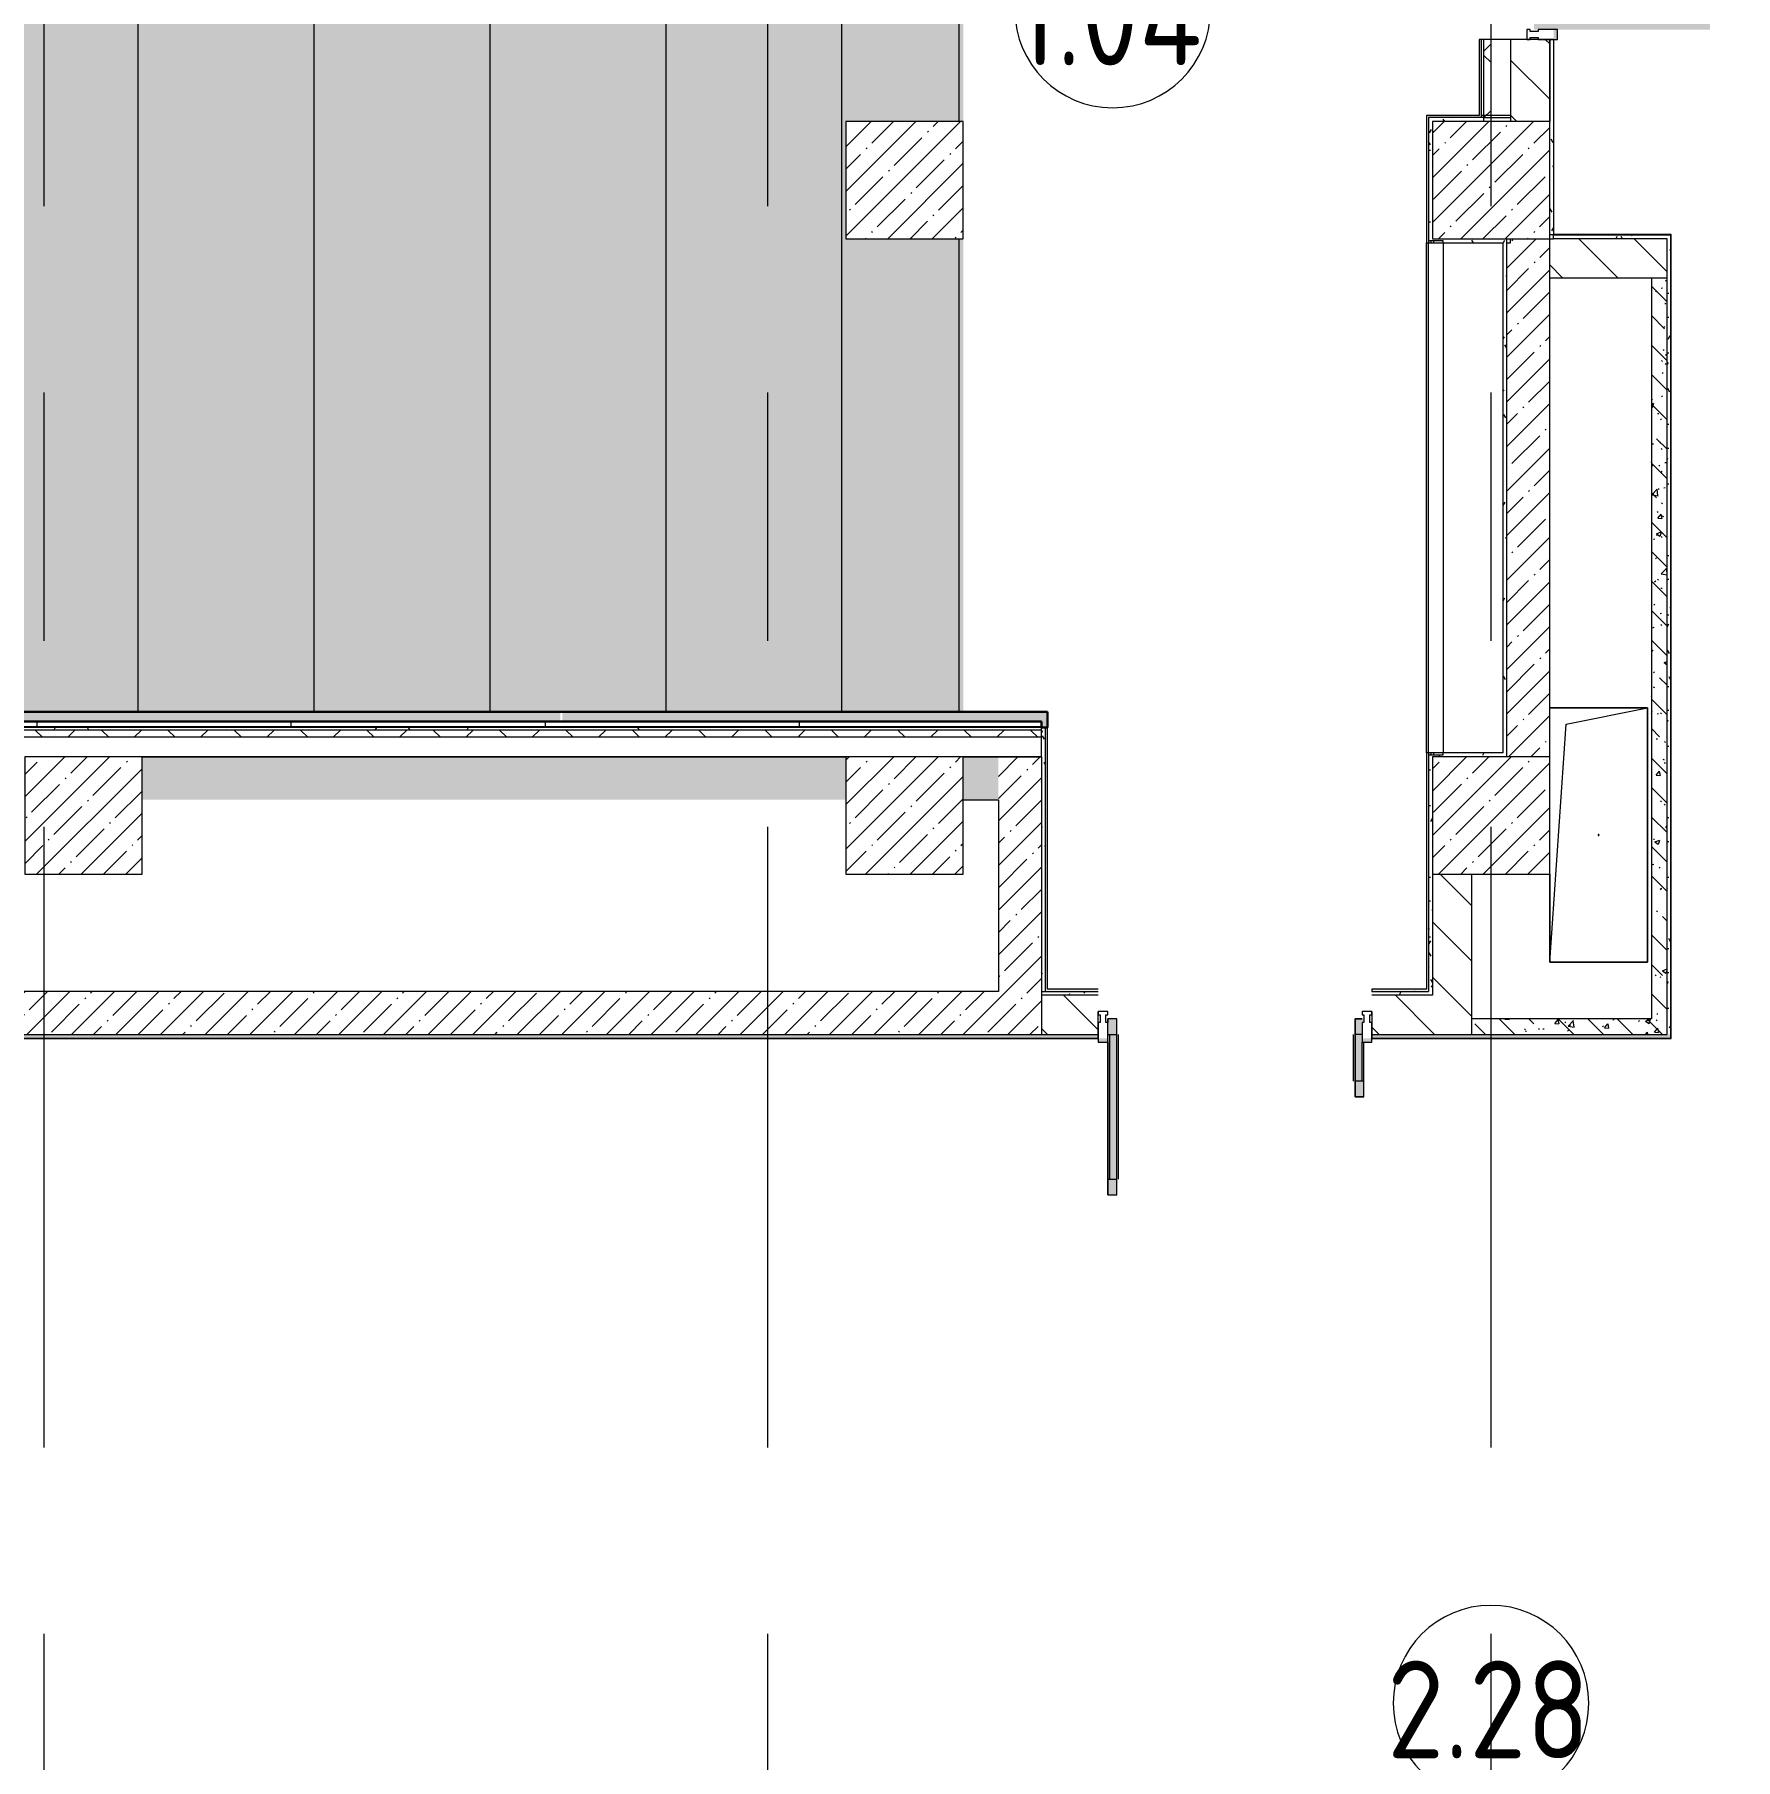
# Model space of a CAD drawing. Header units: millimetres. Extents: x -625 to 415037, y -3642 to 102118.
# Drawn here: x 174632 to 183332, y 84610 to 93434 of the extents above; entities that cross this region are included whole.
import ezdxf

# ---------------------------------------------------------------- set-up
doc = ezdxf.new("R2010")
doc.units = ezdxf.units.MM
doc.linetypes.add('Осевая', pattern=[6350, 1270, -952.5, 3175, -952.5])
for name, color, linetype, lineweight in [('A-AREA-IDEN', 7, 'Continuous', 9), ('A-DETL-GENF', 7, 'Continuous', 9), ('A-GENM', 7, 'Continuous', 9), ('A-GLAZ-CWMG', 7, 'Continuous', 9), ('A-GLAZ-CWMG-1', 7, 'Continuous', 20), ('A-WALL', 7, 'Continuous', 5), ('A-WALL-2', 7, 'Continuous', 30), ('A-WALL-PATT', 7, 'Continuous', 5), ('I-WALL', 7, 'Continuous', 5), ('S-COLS', 7, 'Continuous', 9), ('S-COLS-1', 7, 'Continuous', 5), ('S-STRS', 7, 'Continuous', 9), ('Оси-2', 7, 'Осевая', 9)]:
    doc.layers.add(name, color=color, linetype=linetype, lineweight=lineweight)
for name, color, linetype, lineweight, true_color, transparency in [('A-AREA-PATT-1', 7, 'Continuous', 5, 0xa5bae0, 1), ('A-AREA-PATT-2', 7, 'Continuous', 5, 0xcde0ef, 1), ('A-FLOR-PATT-1', 7, 'Continuous', 9, 0xeef6ff, 0.5)]:
    doc.layers.add(name, color=color, linetype=linetype, lineweight=lineweight, true_color=true_color, transparency=transparency)
for name, color, linetype, lineweight, true_color in [('A-DOOR-1', 7, 'Continuous', 5, 0xc0c0c0), ('A-WALL-1', 9, 'Continuous', 5, 0x808080), ('A-WALL-FNSH-1', 9, 'Continuous', 5, 0x808080), ('S-STRS-1', 7, 'Continuous', 9, 0xeef6ff)]:
    doc.layers.add(name, color=color, linetype=linetype, lineweight=lineweight, true_color=true_color)
doc.layers.get('A-DOOR-1').off()
doc.styles.add('GOST Common', font='', dxfattribs={"width": 0.9, "height": 500})
doc.styles.get('GOST Common').set_extended_font_data('GOST Common')
pattern_1 = [(45, (148772.12, 0), (-114.04925, 114.04925), []), (45, (148886.17, 0), (-114.04925, 114.04925), [201.612, -40.322, 6.706, -33.617])]
pattern_2 = [(135, (148772.12, 0), (-141.4214, -141.4214), [])]
pattern_3 = [(135, (148772.12, 0), (-150.8683, -150.8683), [213.36, -35.56, 7.112, -35.56]), (135, (148772.12, 150.77), (-150.8683, -150.8683), []), (50, (148772.12, 0), (255.0577, -22.3145), [26.67, -293.37]), (355, (148772.12, 0), (-49.3404, 267.4791), [21.336, -234.696]), (100.451, (148793.38, -1.86), (205.7195, 245.1636), [22.666, -249.326]), (46.184, (148772.12, 71.12), (379.511, -58.86), [40.005, -440.055]), (96.636, (148803.75, 66.2), (332.3634, 346.399), [33.999, -373.989]), (351.184, (148772.12, 71.12), (332.367, 346.3953), [32.004, -352.044]), (21, (148807.68, 53.34), (212.2602, -143.1711), [26.67, -293.37]), (326, (148807.68, 53.34), (86.5224, 257.8632), [21.336, -234.696]), (71.451, (148825.37, 41.4), (298.784, 114.6901), [22.666, -249.326]), (37.5, (148772.12, 0), (4.32385, 118.3775), [6.706, -225.146, 6.706, -231.546, -235.585]), (37.5, (148772.12, 0), (4.32385, 118.3775), [-470.103, 6.706, -228.879]), (7.5, (148772.12, 0), (93.5476, 140.2533), [6.706, -129.134, 6.706, -219.812, -89.789]), (7.5, (148772.12, 0), (93.5476, 140.2533), [-362.356, 6.706, -83.083]), (327.5, (148692.82, 0), (189.82734, -8.02019), [6.706, -82.194, 6.706, -270.662, -368.046]), (327.5, (148692.82, 0), (189.82734, -8.02019), [-366.268, 6.706, -361.34]), (317.5, (148657.26, 0), (207.38114, 35.59764), [6.706, -108.864, 6.706, -177.495, -261.366]), (317.5, (148657.26, 0), (207.38114, 35.59764), [-299.771, 6.706, -254.66])]
pattern_4 = [(0, (148772.123, 0), (243.84, 60.96), [20.117, -162.763, 20.117, -162.763, -975.36]), (0, (148772.123, 0), (243.84, 60.96), [-365.76, 20.117, -345.643, 20.117, -162.763, -426.72]), (0, (148772.123, 0), (243.84, 60.96), [-914.4, 20.117, -101.803, 20.117, -284.683]), (120, (148863.563, 30.48), (-174.71291, 180.69163), [20.117, -162.763, 20.117, -162.763, -975.36]), (120, (148863.563, 30.48), (-174.71291, 180.69163), [-365.76, 20.117, -345.643, 20.117, -162.763, -426.72]), (120, (148863.563, 30.48), (-174.71291, 180.69163), [-914.4, 20.117, -101.803, 20.117, -284.683]), (240, (148894.043, 152.4), (-69.12709, -241.65163), [20.117, -162.763, 20.117, -162.763, -975.36]), (240, (148894.043, 152.4), (-69.12709, -241.65163), [-365.76, 20.117, -345.643, 20.117, -162.763, -426.72]), (240, (148894.043, 152.4), (-69.12709, -241.65163), [-914.4, 20.117, -101.803, 20.117, -284.683])]
pattern_5 = [(135, (148772.12, 0), (-169.7056, -169.7056), []), (225, (148772.12, 0), (169.7056, -169.7056), [])]

# ---------------------------------------------------------------- blocks, each defined once
blk = doc.blocks.new('BSC_Колонна _Прямоугольная - 600х600-V298-Объем проектирования 2 этажа')
at = {"layer": 'S-COLS-1'}
h = blk.add_hatch(dxfattribs=at)
h.set_pattern_fill('FP_30', color=256, style=0, pattern_type=2)
h.set_pattern_definition([(45, (-26110, -14900), (-114.04925, 114.04925), []), (45, (-25995.95, -14900), (-114.04925, 114.04925), [201.613, -40.323, 6.706, -33.617])])
h.paths.add_polyline_path([(-300, -300), (300, -300), (300, 300), (-300, 300), (-300, 80)])
for p, q in [((300, 300), (-300, 300)), ((-300, 300), (-300, -300)), ((300, -300), (300, 300)), ((-300, -300), (300, -300))]:
    blk.add_line(p, q, dxfattribs=at)
blk = doc.blocks.new('BSC_Колонна _Прямоугольная - 600х600-V332-Объем проектирования 2 этажа')
at = {"layer": 'S-COLS-1'}
h = blk.add_hatch(dxfattribs=at)
h.set_pattern_fill('FP_81', color=256, style=0, pattern_type=2)
h.set_pattern_definition([(45, (-33310, -18150), (-114.04925, 114.04925), []), (45, (-33195.95, -18150), (-114.04925, 114.04925), [201.613, -40.323, 6.706, -33.617])])
h.paths.add_polyline_path([(50.6, -300), (300, -300), (300, 300), (-300, 300), (-300, -300), (47.9, -300)])
for p, q in [((300, 300), (-300, 300)), ((-300, 300), (-300, -300)), ((300, -300), (300, 300)), ((-300, -300), (300, -300))]:
    blk.add_line(p, q, dxfattribs=at)
blk = doc.blocks.new('BSC_Колонна _Прямоугольная - 600х600-V343-Объем проектирования 2 этажа')
at = {"layer": 'S-COLS-1'}
h = blk.add_hatch(dxfattribs=at)
h.set_pattern_fill('FP_90', color=256, style=0, pattern_type=2)
h.set_pattern_definition([(45, (-33310, -14900), (-114.04925, 114.04925), []), (45, (-33195.95, -14900), (-114.04925, 114.04925), [201.613, -40.323, 6.706, -33.617])])
h.paths.add_polyline_path([(300, -300), (300, 300), (-300, 300), (-300, -300)])
for p, q in [((300, 300), (-300, 300)), ((-300, 300), (-300, -300)), ((300, -300), (300, 300)), ((-300, -300), (300, -300))]:
    blk.add_line(p, q, dxfattribs=at)
blk = doc.blocks.new('BSC_Колонна _Прямоугольная - 600х600-V358-Объем проектирования 2 этажа')
at = {"layer": 'S-COLS-1'}
h = blk.add_hatch(dxfattribs=at)
h.set_pattern_fill('FP_104', color=256, style=0, pattern_type=2)
h.set_pattern_definition([(45, (-30310, -14900), (-114.04925, 114.04925), []), (45, (-30195.95, -14900), (-114.04925, 114.04925), [201.613, -40.323, 6.706, -33.617])])
h.paths.add_polyline_path([(155.6, -300), (300, -300), (298.7, 300), (-300, 300), (-300, -300), (92.9, -300)])
for p, q in [((300, 300), (-300, 300)), ((-300, 300), (-300, -300)), ((300, -300), (300, 300)), ((-300, -300), (300, -300))]:
    blk.add_line(p, q, dxfattribs=at)
blk = doc.blocks.new('GM_Отверстие прямоугольное _в плите_ - Отверстие-21981135-Объем проектирования 2 этажа')
at = {"layer": 'A-GENM'}
for p, q in [((-250, 650), (250, 650)), ((250, 650), (-250, 650)), ((-166.7, 566.7), (250, 650)), ((250, 650), (250, -650)), ((250, -650), (250, 650)), ((-250, -650), (-166.7, 566.7)), ((-250, -650), (-250, -200)), ((-250, -200), (-250, -650)), ((250, -650), (-250, -650)), ((-250, -650), (250, -650))]:
    blk.add_line(p, q, dxfattribs=at)
for start, end in [(360, 180), (180, 360)]:
    blk.add_arc((0, 0), 2.5, start, end, dxfattribs=at)
blk = doc.blocks.new('Прямоугольный импост - Импост структурный с накладкой - 160мм Темный-32479175-Объем проектирования 2 этажа')
at = {"layer": 'A-GLAZ-CWMG-1'}
for p, q in [((-50, 40), (-50, 140)), ((-50, 140), (0, 140)), ((0, 140), (0, 40)), ((-40, 40), (-50, 40)), ((-50, -17), (-50, 0)), ((-50, 0), (-40, 0)), ((-40, 0), (-40, 40)), ((-10, 40), (-10, 0)), ((0, 40), (-10, 40)), ((-10, 0), (0, 0)), ((0, 0), (0, -17)), ((0, -17), (-50, -17))]:
    blk.add_line(p, q, dxfattribs=at)
blk = doc.blocks.new('Дверь_Витражная_остекление_ - Д-39_л_ Актовый-32481803-Объем проектирования 2 этажа')
at = {"layer": 'A-DETL-GENF'}
for p, q in [((650, 920), (605, 920)), ((605, 920), (605, 20)), ((650, 920), (605, 920)), ((605, 920), (605, 20)), ((650, 920), (650, 140)), ((650, 140), (650, 920)), ((596, 840), (596, 100)), ((650, 840), (605, 840)), ((640, 840), (640, 100)), ((-660, 420), (-615, 420)), ((-660, 420), (-660, 140)), ((-615, 420), (-660, 420)), ((-660, 420), (-660, 140)), ((-615, 420), (-615, 20)), ((-615, 20), (-615, 420)), ((-660, 340), (-615, 340)), ((-650, 340), (-650, 140)), ((-606, 340), (-606, 100)), ((-650, 100), (-615, 100)), ((650, 100), (605, 100)), ((-615, 20), (-650, 20)), ((-650, 20), (-615, 20)), ((605, 20), (650, 20)), ((605, 20), (650, 20)), ((650, 40), (650, 20)), ((650, 20), (650, 40))]:
    blk.add_line(p, q, dxfattribs=at)
blk = doc.blocks.new('Прямоугольный импост - Импост структурный с накладкой - 160мм Темный-32479277-Объем проектирования 2 этажа')
at = {"layer": 'A-GLAZ-CWMG-1'}
for p, q in [((0, 140), (-50, 140)), ((-50, 140), (-50, 40)), ((0, 40), (0, 140)), ((-50, 40), (-40, 40)), ((-40, 0), (-50, 0)), ((-50, 0), (-50, -17)), ((-40, 40), (-40, 0)), ((-10, 0), (-10, 40)), ((-10, 40), (0, 40)), ((0, 0), (-10, 0)), ((0, -17), (0, 0)), ((-50, -17), (0, -17))]:
    blk.add_line(p, q, dxfattribs=at)
blk = doc.blocks.new('Прямоугольный импост - Импост структурный с накладкой - 160мм Темный-V507-Объем проектирования 2 этажа')
at = {"layer": 'A-GLAZ-CWMG-1'}
for p, q in [((0, 140), (-50, 140)), ((-50, 140), (-50, 40)), ((0, 40), (0, 140)), ((-50, 40), (-40, 40)), ((-40, 0), (-50, 0)), ((-50, 0), (-50, -17)), ((-40, 40), (-40, 0)), ((-10, 0), (-10, 40)), ((-10, 40), (0, 40)), ((0, 0), (-10, 0)), ((0, -17), (0, 0)), ((-50, -17), (0, -17))]:
    blk.add_line(p, q, dxfattribs=at)
blk = doc.blocks.new('Перекрытия 2 - Перекрытия 4-32990152-Объем проектирования 2 этажа')
at = {"layer": 'S-STRS-1'}
for points in [[(21910, 15410.8), (22810, 15410.8), (22810, 19180), (21910, 19180), (21910, 16983.3)], [(22810, 15410.8), (23710, 15410.8), (23710, 19180), (22810, 19180), (22810, 16983.3)], [(23710, 15410.8), (24610, 15410.8), (24610, 19180), (23710, 19180), (23710, 16983.3)], [(24610, 15410.8), (25510, 15410.8), (25510, 19180), (24610, 19180), (24610, 16983.3)], [(26410, 15410.8), (26410, 19180), (25510, 19180), (25510, 15410.8)], [(27310, 15410.8), (27310, 19180), (26410, 19180), (26410, 15410.8)], [(28210, 15410.8), (28210, 19180), (27310, 19180), (27310, 15410.8)], [(28318.7, 15410.8), (29110, 15410.8), (29110, 19180), (28210, 19180), (28210, 15410.8)], [(29764.2, 15410.8), (30010, 15410.8), (30010, 19180), (29110, 19180), (29110, 15410.8)], [(30010, 15410.8), (30610, 15410.8), (30610, 17830), (30030, 17830), (30030, 18430), (30610, 18430), (30610, 19180), (30010, 19180), (30010, 16983.3)]]:
    blk.add_hatch(color=256, dxfattribs=at).paths.add_polyline_path(points)
at = {"layer": 'S-STRS'}
for p, q in [((21910, 19180), (22510, 19180)), ((21910, 19180), (21910, 15410.8)), ((22810, 19180), (23410, 19180)), ((22810, 15410.8), (22810, 19180)), ((23710, 19180), (24310, 19180)), ((23710, 15410.8), (23710, 19180)), ((24610, 19180), (25210, 19180)), ((24610, 15410.8), (24610, 19180)), ((25510, 19180), (26110, 19180)), ((25510, 15410.8), (25510, 19180)), ((26410, 19180), (27010, 19180)), ((26410, 15410.8), (26410, 19180)), ((27310, 19180), (27910, 19180)), ((27310, 15410.8), (27310, 19180)), ((28210, 19180), (28810, 19180)), ((28210, 15410.8), (28210, 19180)), ((29110, 19180), (29710, 19180)), ((29110, 15410.8), (29110, 19180)), ((30010, 19180), (30610, 19180)), ((30010, 15410.8), (30010, 19180)), ((30610, 18430), (30610, 19180)), ((30610, 15410.8), (30610, 17830))]:
    blk.add_line(p, q, dxfattribs=at)
blk = doc.blocks.new('Стены наклон_ амфитеатр - Стены наклон_ амфитеатр-32992696-Объем проектирования 2 этажа')
at = {"layer": 'A-WALL-PATT'}
h = blk.add_hatch(dxfattribs=at)
h.set_pattern_fill('FP_220', color=256, style=0, pattern_type=2)
h.set_pattern_definition([(0, (26444.5, 15393.4), (0, 246.1), []), (90, (26444.5, 15393.4), (-1300, 8e-14), [])])
h.paths.add_polyline_path([(28298.7, 15353.9), (31010, 15353.9), (31010, 15380.7), (21879, 15380.7), (21879, 15353.9), (28190, 15353.9)])
h = blk.add_hatch(dxfattribs=at)
h.set_pattern_fill('FP_219', color=256, style=0, pattern_type=2)
h.set_pattern_definition([(180, (26444.5, 15352), (-4e-13, -3050), []), (270, (26444.5, 15352), (1300, 8e-14), [])])
h.paths.add_polyline_path([(21879, 15350), (31010, 15350), (31010, 15353.9), (21879, 15353.9)])
at = {"layer": 'A-WALL'}
blk.add_line((31010, 15353.9), (21879, 15353.9), dxfattribs=at)
at = {"layer": 'A-WALL-2'}
for p, q in [((31041, 15430.8), (21879, 15430.8)), ((21879, 15380.7), (31010, 15380.7)), ((31010, 15380.7), (31010, 15350)), ((31041, 15350), (31041, 15430.8)), ((31010, 15350), (31041, 15350))]:
    blk.add_line(p, q, dxfattribs=at)
blk = doc.blocks.new('BSC_Колонна _Прямоугольная - 600х600-V510-Объем проектирования 2 этажа')
at = {"layer": 'S-COLS-1'}
h = blk.add_hatch(dxfattribs=at)
h.set_pattern_fill('FP_147', color=256, style=0, pattern_type=2)
h.set_pattern_definition([(45, (-30310, -18150), (-114.04925, 114.04925), []), (45, (-30195.95, -18150), (-114.04925, 114.04925), [201.613, -40.323, 6.706, -33.617])])
h.paths.add_polyline_path([(-300, -300), (300, -300), (300, 300), (-300, 300)])
for p, q in [((300, 300), (-300, 300)), ((-300, 300), (-300, -300)), ((300, -300), (300, 300)), ((-300, -300), (300, -300))]:
    blk.add_line(p, q, dxfattribs=at)
blk = doc.blocks.new('Марка_Помещения - Номер-25198446-Объем проектирования 2 этажа')
at = {"layer": 'A-AREA-IDEN'}
for start, end in [(360, 180), (180, 360)]:
    blk.add_arc((0, 0), 2.5, start, end, dxfattribs=at)
blk = doc.blocks.new('2floor')
at = {"layer": 'A-AREA-PATT-1'}
h = blk.add_hatch(color=256, dxfattribs=at)
h.paths.add_polyline_path([(170888.2, 13760), (171341.6, 13760), (171341.6, 14000), (169002.6, 14000), (169002.6, 13760), (170661.6, 13760)])
h.paths.add_polyline_path([(170656.6, 14980), (170661.6, 14980), (170661.6, 15090), (170656.6, 15090), (170656.6, 15350), (170651.1, 15350), (170651.1, 15380.7), (177322.1, 15380.7), (177322.1, 15430.8), (170662.1, 15430.8), (170662.1, 20500), (170682.1, 20500), (170682.1, 26270.4), (177322.1, 26270.4), (177322.1, 26345.5), (170656.6, 26345.5), (170656.6, 26854.5), (168987.6, 26854.5), (168987.6, 26481.7), (167507.9, 26481.7), (167507.9, 26274.5), (166856.9, 26274.5), (166855.3, 26479.5), (163552.6, 26479.5), (163552.1, 24659.5), (162482.1, 24659.5), (162482.4, 22226.5), (163107.6, 22226.5), (163107.6, 21574.5), (162482.1, 21574.5), (162482.4, 18484.5), (163107.6, 18484.5), (163107.6, 17826.5), (162482.1, 17826.5), (162483.9, 15225.5), (169002.6, 15225.5), (169002.6, 15203.4), (170651.1, 15201.6), (170651.1, 15200), (169002.6, 15200), (169002.6, 14980), (169843.5, 14980)])
h = blk.add_hatch(color=256, dxfattribs=at)
h.paths.add_polyline_path([(181756.6, 14005.5), (181756.6, 18475.5), (182026.6, 18475.5), (182026.6, 18870), (182021.1, 18870), (182021.1, 18481), (181751.1, 18479.1), (181751.1, 14011), (181472.1, 14011), (181472.1, 14005.5), (181754.2, 14005.5)])
h.paths.add_polyline_path([(179942.6, 14005.5), (180072.1, 14005.5), (180072.1, 14011), (179813.1, 14011), (179813.1, 15430.8), (179382.1, 15430.8), (179382.1, 17850), (179362.1, 17850), (179362.1, 15430.8), (177332.1, 15430.8), (177332.1, 15380.7), (179782.1, 15380.7), (179782.1, 15355.5), (179807.6, 15355.4), (179807.6, 14005.5), (179813.1, 14005.5)])
h.paths.add_polyline_path([(179362.1, 18450), (179382.1, 18450), (179382.1, 20429), (182021.1, 20429), (182021.1, 20270), (182026.6, 20270), (182026.6, 20434.5), (179226.6, 20434.5), (179226.6, 22000), (179221.1, 22000), (179221.1, 20429), (179362.1, 20429), (179362.1, 18475.5)])
h.paths.add_polyline_path([(179226.6, 22600), (179226.6, 26345.5), (177332.1, 26345.5), (177332.1, 26270.4), (179221.1, 26270.4), (179221.1, 22600)])
at = {"layer": 'A-AREA-PATT-2'}
h = blk.add_hatch(color=256, dxfattribs=at)
h.paths.add_polyline_path([(187288.1, 7920.5), (187291.6, 7921), (187289.5, 7931), (187281.6, 7931), (187281.6, 7920.5)])
h.paths.add_polyline_path([(169022.1, 7920.5), (169022.1, 8530.4), (168992.1, 8530.4), (168992.1, 7920.5), (169017.1, 7920.5)])
h.paths.add_polyline_path([(187291.1, 7990), (187291.6, 7991.2), (187291.6, 8080), (187288.1, 8080), (187288.1, 8030), (187291.1, 8030), (187291.1, 8000)])
h.paths.add_polyline_path([(187288.1, 10065), (187291.6, 10065), (187291.1, 10115), (187288.1, 10115)])
h.paths.add_polyline_path([(169022.1, 10275.4), (169022.1, 10880), (169002.6, 10878), (169002.6, 10275.4)])
h.paths.add_polyline_path([(187266.6, 10669), (187286.6, 10669), (187286.6, 10679.5), (187266.6, 10679.5)])
h.paths.add_polyline_path([(181432.1, 13740), (181472.1, 13740), (181470.2, 13759.5), (181422.1, 13759.5), (181422.1, 13740)])
h.paths.add_polyline_path([(180072.1, 13740), (180122.1, 13740), (180120.2, 13759.5), (180072.1, 13759.5)])
h.paths.add_polyline_path([(182422.1, 18870), (182422.1, 18920), (182402.6, 18918.1), (182402.6, 18870)])
h.paths.add_polyline_path([(182402.6, 20220), (182422.1, 20220), (182422.1, 20270), (182402.6, 20268.1), (182402.6, 20222)])
at = {"layer": 'A-FLOR-PATT-1'}
h = blk.add_hatch(color=256, dxfattribs=at)
h.paths.add_polyline_path([(162402, 7900), (162442, 7900), (162442, 8730), (162402, 8730), (162402, 7903.7)])
h.paths.add_polyline_path([(173072.1, 7900), (173072.1, 8230), (173032.1, 8230), (173032.1, 7900)])
h.paths.add_polyline_path([(163662, 7900), (163702, 7900), (163702, 8230), (163662, 8230), (163662, 7920)])
h.paths.add_polyline_path([(171772.1, 7900), (171812.1, 7900), (171812.1, 8730), (171772.1, 8730), (171772.1, 7920)])
h.paths.add_polyline_path([(154167.1, 7915), (154167.1, 8315), (154127.1, 8315), (154127.1, 7915)])
h.paths.add_polyline_path([(152912.1, 7915), (152912.1, 8810), (152872.1, 8810), (152872.1, 7915), (152902.1, 7915)])
h.paths.add_polyline_path([(187288.1, 8030), (187288.1, 8075), (186295.6, 8075), (186295.6, 8030), (187286.6, 8030)])
h.paths.add_polyline_path([(168782.1, 8520.4), (168862.1, 8520.4), (168862.1, 8565.4), (168022.1, 8565.4), (168022.1, 8520.4), (168398, 8520.4)])
h.paths.add_polyline_path([(186895.7, 10020), (187288.1, 10020), (187288.1, 10065), (186295.6, 10065), (186295.6, 10020), (186762.1, 10020)])
h.paths.add_polyline_path([(168037.1, 10190.4), (168862.1, 10190.4), (168862.1, 10235.4), (168037.1, 10235.4)])
h.paths.add_polyline_path([(180167.1, 12960), (180167.1, 13780), (180122.1, 13780), (180122.1, 12960)])
h.paths.add_polyline_path([(181432.1, 13460), (181432.1, 13740), (181422.1, 13740), (181422.1, 13780), (181387.1, 13780), (181387.1, 13460), (181422.1, 13460)])
h.paths.add_polyline_path([(182804.8, 18920), (183202.1, 18920), (183202.1, 18965), (182382.1, 18965), (182382.1, 18920), (182422.1, 18920)])
h.paths.add_polyline_path([(182570.3, 20185), (182702.1, 20185), (182702.1, 20230), (182422.1, 20230), (182422.1, 20220), (182382.1, 20220), (182382.1, 20185), (182435.2, 20185)])
h = blk.add_hatch(color=256, dxfattribs=at)
h.paths.add_polyline_path([(181387.1, 13780), (181422.1, 13780), (181422.1, 13840), (181432.1, 13840), (181432.1, 13860), (181387.1, 13860)])
h.paths.add_polyline_path([(180122.1, 13780), (180167.1, 13780), (180167.1, 13860), (180122.1, 13860), (180122.1, 13787.9)])
h.paths.add_polyline_path([(182382.1, 18920), (182382.1, 18965), (182302.1, 18965), (182302.1, 18920), (182349.3, 18920)])
h.paths.add_polyline_path([(182382.1, 20185), (182382.1, 20220), (182322.1, 20220), (182322.1, 20230), (182302.1, 20230), (182302.1, 20185), (182322.1, 20185)])
at = {"layer": 'I-WALL'}
h = blk.add_hatch(dxfattribs=at)
h.set_pattern_fill('FP_191', color=256, style=0, pattern_type=2)
h.set_pattern_definition(pattern_4)
h.paths.add_polyline_path([(182382.1, 17850), (182402.1, 17850), (182392.1, 17860)])
h.paths.add_polyline_path([(182382.1, 17850), (182402.1, 17872), (182402.1, 18870), (182382.1, 18870), (182382.1, 17870)])
h.paths.add_polyline_path([(182382.1, 20270), (182402.1, 20270), (182402.1, 20855), (182390.1, 20855), (182390.1, 20825), (182382.1, 20825), (182382.1, 20370)])
h.paths.add_polyline_path([(182390.1, 21955), (182402.1, 21955), (182402.1, 23004), (182382.1, 23003), (182382.1, 21985), (182390.1, 21985)])
h = blk.add_hatch(dxfattribs=at)
h.set_pattern_fill('FP_23', color=256, style=0, pattern_type=2)
h.set_pattern_definition(pattern_2)
h.paths.add_polyline_path([(182382.1, 18450), (182382.1, 18870), (182182.1, 18870), (182182.1, 18450)])
h.paths.add_polyline_path([(182182.1, 20270), (182382.1, 20270), (182382.1, 20790), (182182.1, 20790), (182182.1, 20370)])
h = blk.add_hatch(dxfattribs=at)
h.set_pattern_fill('FP_197', color=256, style=0, pattern_type=2)
h.set_pattern_definition(pattern_5)
h.paths.add_polyline_path([(182060.1, 18450), (182082.1, 18450), (182082.1, 18870), (182045.1, 18870), (182045.1, 18450)])
h.paths.add_polyline_path([(182054, 20270), (182082.1, 20270), (182082.1, 20490), (182045.1, 20490), (182045.1, 20270)])
h = blk.add_hatch(dxfattribs=at)
h.set_pattern_fill('FP_191', color=256, style=0, pattern_type=2)
h.set_pattern_definition(pattern_4)
h.paths.add_polyline_path([(182045.1, 18450), (182045.1, 18470), (181762.1, 18470), (181762.1, 18450), (182032.1, 18450)])
h = blk.add_hatch(dxfattribs=at)
h.set_pattern_fill('FP_191', color=256, style=0, pattern_type=2)
h.set_pattern_definition(pattern_4)
h.paths.add_polyline_path([(181762.1, 17830), (181782.1, 17830), (181782.1, 18450), (181762.1, 18450), (181762.1, 18028.8)])
h = blk.add_hatch(dxfattribs=at)
h.set_pattern_fill('FP_191', color=256, style=0, pattern_type=2)
h.set_pattern_definition(pattern_4)
h.paths.add_polyline_path([(182130, 17830), (182162.1, 17830), (182162.1, 17850), (181782.1, 17850), (181782.1, 17830), (181837.1, 17830)])
h = blk.add_hatch(dxfattribs=at)
h.set_pattern_fill('FP_191', color=256, style=0, pattern_type=2)
h.set_pattern_definition(pattern_4)
h.paths.add_polyline_path([(182162.1, 15200), (182162.1, 17830), (182142.1, 17830), (182142.1, 15200)])
h = blk.add_hatch(dxfattribs=at)
h.set_pattern_fill('FP_1', color=256, style=0, pattern_type=2)
h.set_pattern_definition(pattern_1)
h.paths.add_polyline_path([(182162.1, 15200), (182382.1, 15202.2), (182382.1, 17850), (182162.1, 17850), (182162.1, 15202.2)])
h = blk.add_hatch(dxfattribs=at)
h.set_pattern_fill('FP_23', color=256, style=0, pattern_type=2)
h.set_pattern_definition(pattern_2)
h.paths.add_polyline_path([(182382.1, 17650), (182982.1, 17650), (182982.1, 17850), (182382.1, 17849.3), (182382.1, 17727.6)])
h = blk.add_hatch(dxfattribs=at)
h.set_pattern_fill('FP_191', color=256, style=0, pattern_type=2)
h.set_pattern_definition(pattern_4)
h.paths.add_polyline_path([(182402.5, 17850), (182982.1, 17850), (182982, 17870), (182401.2, 17870), (182392.1, 17860), (182402.1, 17850)])
h = blk.add_hatch(dxfattribs=at)
h.set_pattern_fill('FP_191', color=256, style=0, pattern_type=2)
h.set_pattern_definition(pattern_4)
h.paths.add_polyline_path([(183002.1, 13780), (183002.1, 17870), (182982.1, 17870), (182982.1, 13780)])
h = blk.add_hatch(dxfattribs=at)
h.set_pattern_fill('FP_41', color=256, style=0, pattern_type=2)
h.set_pattern_definition(pattern_3)
h.paths.add_polyline_path([(182982.1, 13780), (182982.1, 17650), (182902.1, 17650), (182902.1, 13780)])
h = blk.add_hatch(dxfattribs=at)
h.set_pattern_fill('FP_196', color=256, style=0, pattern_type=2)
h.set_pattern_definition([(0, (148772.12, 0), (812.8, 203.2), [67.056, -542.544, 67.056, -542.544, -3251.2]), (0, (148772.12, 0), (812.8, 203.2), [-1219.2, 67.056, -1152.144, 67.056, -542.544, -1422.4]), (0, (148772.12, 0), (812.8, 203.2), [-3048, 67.056, -339.344, 67.056, -948.944]), (120, (149076.92, 101.6), (-582.3764, 602.3054), [67.056, -542.544, 67.056, -542.544, -3251.2]), (120, (149076.92, 101.6), (-582.3764, 602.3054), [-1219.2, 67.056, -1152.144, 67.056, -542.544, -1422.4]), (120, (149076.92, 101.6), (-582.3764, 602.3054), [-3048, 67.056, -339.344, 67.056, -948.944]), (240, (149178.52, 508), (-230.4236, -805.5054), [67.056, -542.544, 67.056, -542.544, -3251.2]), (240, (149178.52, 508), (-230.4236, -805.5054), [-1219.2, 67.056, -1152.144, 67.056, -542.544, -1422.4]), (240, (149178.52, 508), (-230.4236, -805.5054), [-3048, 67.056, -339.344, 67.056, -948.944])])
h.paths.add_polyline_path([(176962.1, 15337), (179782.1, 15337), (179782.1, 15350), (170682.1, 15350), (170682.1, 15337), (176062.1, 15337)])
h = blk.add_hatch(dxfattribs=at)
h.set_pattern_fill('FP_197', color=256, style=0, pattern_type=2)
h.set_pattern_definition(pattern_5)
h.paths.add_polyline_path([(178516.3, 15300), (179782.1, 15300), (179782.1, 15337), (170682.1, 15337), (170682.1, 15300), (177862.1, 15300)])
h = blk.add_hatch(dxfattribs=at)
h.set_pattern_fill('FP_191', color=256, style=0, pattern_type=2)
h.set_pattern_definition(pattern_4)
h.paths.add_polyline_path([(179802.1, 14000), (179802.1, 15350), (179782.1, 15350), (179782.1, 14000)])
h = blk.add_hatch(dxfattribs=at)
h.set_pattern_fill('FP_1', color=256, style=0, pattern_type=2)
h.set_pattern_definition(pattern_1)
h.paths.add_polyline_path([(179382.1, 14980), (179562.1, 14980), (179562.1, 15200), (179382.1, 15200), (179382.1, 14984.5)])
h.paths.add_polyline_path([(165582.1, 14980), (166882.4, 14980.3), (166882.4, 15200), (163092.1, 15200), (163092.1, 14980), (165507.1, 14980)])
h.paths.add_polyline_path([(178516.3, 14980), (178782.1, 14980), (178782.1, 15200), (175182.1, 15200), (175182.1, 14980), (177070.8, 14980)])
h.paths.add_polyline_path([(168982.1, 14980), (170682.1, 14980), (170682.1, 15200), (167482.4, 15200), (167482.4, 14980), (168762.1, 14980)])
h.paths.add_polyline_path([(174582.1, 14980), (174582.1, 15200), (171282.1, 15200), (171282.1, 14980), (171289, 14980)])
h = blk.add_hatch(dxfattribs=at)
h.set_pattern_fill('FP_1', color=256, style=0, pattern_type=2)
h.set_pattern_definition(pattern_1)
h.paths.add_polyline_path([(179562.1, 13780), (179782.1, 13780.4), (179782.1, 15200), (179562.1, 15200), (179562.1, 13980)])
h = blk.add_hatch(dxfattribs=at)
h.set_pattern_fill('FP_191', color=256, style=0, pattern_type=2)
h.set_pattern_definition(pattern_4)
h.paths.add_polyline_path([(181762.1, 15200), (182142.1, 15202.3), (182142.1, 15220), (181762.1, 15220), (181762.1, 15202.4)])
h = blk.add_hatch(dxfattribs=at)
h.set_pattern_fill('FP_191', color=256, style=0, pattern_type=2)
h.set_pattern_definition(pattern_4)
h.paths.add_polyline_path([(181762.1, 13980), (181782.1, 13980), (181782.1, 15200), (181762.1, 15200), (181762.1, 14000)])
h = blk.add_hatch(dxfattribs=at)
h.set_pattern_fill('FP_23', color=256, style=0, pattern_type=2)
h.set_pattern_definition(pattern_2)
h.paths.add_polyline_path([(181855.6, 13780), (181982.1, 13780), (181982.1, 14600), (181782.1, 14600), (181782.1, 13780)])
h = blk.add_hatch(dxfattribs=at)
h.set_pattern_fill('FP_1', color=256, style=0, pattern_type=2)
h.set_pattern_definition(pattern_1)
h.paths.add_polyline_path([(169843.5, 13780), (179562.1, 13780), (179562.1, 14000), (168982.1, 14000), (168982.1, 13780), (169002.6, 13780)])
h = blk.add_hatch(dxfattribs=at)
h.set_pattern_fill('FP_191', color=256, style=0, pattern_type=2)
h.set_pattern_definition(pattern_4)
h.paths.add_polyline_path([(179961.8, 13980), (180072.1, 13980), (180072.1, 14000), (179782.1, 14000), (179782.1, 13980), (179802.5, 13980)])
h.paths.add_polyline_path([(181761.8, 13980), (181762.1, 13980), (181762.1, 14000), (181472.1, 14000), (181472.1, 13980), (181751.1, 13980)])
h = blk.add_hatch(dxfattribs=at)
h.set_pattern_fill('FP_23', color=256, style=0, pattern_type=2)
h.set_pattern_definition(pattern_2)
h.paths.add_polyline_path([(179802.1, 13780), (180072.1, 13781), (180072.1, 13980), (179782.1, 13980), (179782.1, 13780)])
h.paths.add_polyline_path([(181782.1, 13780), (181782.1, 13980), (181472.1, 13980), (181472.1, 13780)])
h = blk.add_hatch(dxfattribs=at)
h.set_pattern_fill('FP_41', color=256, style=0, pattern_type=2)
h.set_pattern_definition(pattern_3)
h.paths.add_polyline_path([(182852.7, 13780), (182902.1, 13780), (182902.1, 13860), (181982.1, 13860), (181982.1, 13780), (182382.1, 13780)])
h = blk.add_hatch(dxfattribs=at)
h.set_pattern_fill('FP_191', color=256, style=0, pattern_type=2)
h.set_pattern_definition(pattern_4)
h.paths.add_polyline_path([(182982.1, 13760), (183002.1, 13760), (183002.1, 13780), (181472.1, 13780), (181472.1, 13760), (182902.1, 13760)])
h.paths.add_polyline_path([(170661.6, 13760), (180072.1, 13760), (180072.1, 13780), (169002.1, 13780), (169002.6, 13760), (170210.2, 13760)])
at = {"layer": 'A-WALL'}
for p, q in [((182045.1, 18450), (182045.1, 18870)), ((182082.1, 18450), (182082.1, 18870)), ((182182.1, 18870), (182182.1, 18450)), ((182382.1, 18870), (182382.1, 18450)), ((182382.1, 18450), (182382.1, 18870)), ((181774.6, 17840), (181774.6, 17830)), ((181787.1, 17840), (181787.1, 17830)), ((182382.1, 17850), (182402.1, 17850)), ((179782.1, 15337), (170682.1, 15337)), ((179782.1, 15300), (170682.1, 15300)), ((179782.1, 15200), (179782.1, 13780)), ((181774.6, 15220), (181774.6, 15210)), ((181787.1, 15220), (181787.1, 15210)), ((180072.1, 13980), (179782.1, 13980)), ((181782.1, 13980), (181472.1, 13980)), ((168982.1, 13780), (180072.1, 13780))]:
    blk.add_line(p, q, dxfattribs=at)
at = {"layer": 'A-WALL-1'}
for p, q in [((182032.1, 18870), (182032.1, 18470)), ((182402.1, 18870), (182032.1, 18870)), ((182045.1, 18470), (181762.1, 18470)), ((181762.1, 18470), (181762.1, 17830)), ((181762.1, 17830), (182142.1, 17830)), ((181837.1, 17840), (181787.1, 17840)), ((181787.1, 17830), (181837.1, 17830)), ((181837.1, 17830), (181837.1, 17840)), ((182142.1, 17830), (182142.1, 15220)), ((182162.1, 15200), (182162.1, 17850)), ((182162.1, 17830), (182182.1, 17830)), ((182182.1, 17830), (182182.1, 17850)), ((182402.1, 17870), (182382.1, 17870)), ((182382.1, 15200), (182382.1, 17850)), ((182402.1, 17850), (182402.1, 17871)), ((182982.1, 17850), (182402.1, 17850)), ((182982.1, 13780), (182982.1, 17850)), ((183002.1, 13760), (183002.1, 17870)), ((182382.1, 17650), (182982.1, 17650)), ((182902.1, 17650), (182902.1, 13860)), ((179802.1, 15350), (170662.1, 15350)), ((179782.1, 15200), (179782.1, 15350)), ((178782.1, 15200), (175182.1, 15200)), ((175182.1, 15200), (178782.1, 15200)), ((179782.1, 15200), (179382.1, 15200)), ((179382.1, 15200), (179782.1, 15200)), ((182142.1, 15220), (181762.1, 15220)), ((181762.1, 15220), (181762.1, 14000)), ((181837.1, 15220), (181787.1, 15220)), ((181787.1, 15210), (181837.1, 15210)), ((181837.1, 15210), (181837.1, 15220)), ((179382.1, 14980), (179562.1, 14980)), ((179562.1, 14980), (179562.1, 14000)), ((181782.1, 14600), (181782.1, 13980)), ((181982.1, 14600), (181982.1, 13780)), ((179562.1, 14000), (168982.1, 14000)), ((179782.1, 14000), (180072.1, 14000)), ((180072.1, 13760), (180072.1, 13897)), ((181472.1, 13897), (181472.1, 13760)), ((182902.1, 13860), (181982.1, 13860)), ((181472.1, 13780), (182982.1, 13780)), ((169002.1, 13760), (180072.1, 13760)), ((181472.1, 13760), (183002.1, 13760))]:
    blk.add_line(p, q, dxfattribs=at)
at = {"layer": 'A-WALL-FNSH-1'}
for p, q in [((182032.1, 18870), (182021.1, 18870)), ((182021.1, 18870), (182021.1, 18481)), ((182402.1, 18870), (182402.1, 17871)), ((182403.1, 18870), (182402.1, 18870)), ((182403.1, 17871), (182403.1, 18870)), ((182021.1, 18481), (181751.1, 18481)), ((181751.1, 18481), (181751.1, 17830)), ((182182.1, 18481), (182032.1, 18481)), ((182045.1, 18470), (182182.1, 18470)), ((181751.1, 17830), (181787.1, 17830)), ((181787.1, 17840), (181762.1, 17840)), ((182402.1, 17870), (183002.1, 17870)), ((183003.1, 17871), (182403.1, 17871)), ((183003.1, 13759), (183003.1, 17871)), ((179813.1, 15350), (179802.1, 15350)), ((179802.1, 15350), (179802.1, 14000)), ((179813.1, 14011), (179813.1, 15350)), ((181751.1, 15220), (181751.1, 14011)), ((181787.1, 15220), (181751.1, 15220)), ((181762.1, 15210), (181787.1, 15210)), ((180072.1, 14011), (179813.1, 14011)), ((181751.1, 14011), (181472.1, 14011)), ((181472.1, 14011), (181472.1, 14000)), ((181472.1, 14000), (181762.1, 14000)), ((169003.1, 13759), (180072.1, 13759)), ((180072.1, 13759), (180072.1, 13760)), ((181472.1, 13760), (181472.1, 13759)), ((181472.1, 13759), (183003.1, 13759))]:
    blk.add_line(p, q, dxfattribs=at)
at = {"layer": 'I-WALL'}
for p, q in [((181751.1, 15220), (181751.1, 17830)), ((181762.1, 15220), (181762.1, 17830)), ((181837.1, 17830), (181837.1, 15220))]:
    blk.add_line(p, q, dxfattribs=at)
at = {"layer": 'Оси-2'}
for p, q in [((174682.1, 3093.7), (174682.1, 22398.1)), ((178382.1, 3093.7), (178382.1, 22398.1)), ((182082.1, 3093.7), (182082.1, 22398.1))]:
    blk.add_line(p, q, dxfattribs=at)
at = {"layer": 'A-AREA-IDEN', "xscale": 199.9999999999999, "yscale": 199.9999999999999, "zscale": 199.9999999999999}
for p in [(180146.6, 19020.2), (182081.6, 10359.3)]:
    blk.add_blockref('Марка_Помещения - Номер-25198446-Объем проектирования 2 этажа', p, dxfattribs=at)
at = {"layer": 'A-DOOR-1', "rotation": 180}
blk.add_blockref('Дверь_Витражная_остекление_ - Д-39_л_ Актовый-32481803-Объем проектирования 2 этажа', (180772.1, 13880), dxfattribs=at)
at = {"layer": 'A-GENM'}
blk.add_blockref('GM_Отверстие прямоугольное _в плите_ - Отверстие-21981135-Объем проектирования 2 этажа', (182632.1, 14800), dxfattribs=at)
at = {"layer": 'A-GLAZ-CWMG'}
for name, p, rotation in [('Прямоугольный импост - Импост структурный с накладкой - 160мм Темный-V507-Объем проектирования 2 этажа', (182282.1, 18870), 269.9999999999996), ('Прямоугольный импост - Импост структурный с накладкой - 160мм Темный-32479277-Объем проектирования 2 этажа', (180072.1, 13880), 180)]:
    blk.add_blockref(name, p, dxfattribs=dict(at, rotation=rotation))
at = {"layer": 'A-GLAZ-CWMG', "extrusion": (0, 0, -1), "rotation": 180}
blk.add_blockref('Прямоугольный импост - Импост структурный с накладкой - 160мм Темный-32479175-Объем проектирования 2 этажа', (-181472.1, 13880), dxfattribs=at)
at = {"layer": 'A-WALL'}
blk.add_blockref('Стены наклон_ амфитеатр - Стены наклон_ амфитеатр-32992696-Объем проектирования 2 этажа', (148772.1, 0), dxfattribs=at)
at = {"layer": 'S-COLS'}
for name, p in [('BSC_Колонна _Прямоугольная - 600х600-V510-Объем проектирования 2 этажа', (179082.1, 18150)), ('BSC_Колонна _Прямоугольная - 600х600-V332-Объем проектирования 2 этажа', (182082.1, 18150)), ('BSC_Колонна _Прямоугольная - 600х600-V298-Объем проектирования 2 этажа', (174882.1, 14900)), ('BSC_Колонна _Прямоугольная - 600х600-V358-Объем проектирования 2 этажа', (179082.1, 14900)), ('BSC_Колонна _Прямоугольная - 600х600-V343-Объем проектирования 2 этажа', (182082.1, 14900))]:
    blk.add_blockref(name, p, dxfattribs=at)
at = {"layer": 'S-STRS'}
blk.add_blockref('Перекрытия 2 - Перекрытия 4-32990152-Объем проектирования 2 этажа', (148752.1, 20), dxfattribs=at)
at = {"layer": 'A-AREA-IDEN', "char_height": 500, "attachment_point": 1, "style": 'GOST Common'}
for s, insert, width in [('1.04', (179644.8, 19237.4), 1255.443), ('2.28', (181550.2, 10576.4), 1327.594)]:
    blk.add_mtext(s, dxfattribs=dict(at, insert=insert, width=width))

msp = doc.modelspace()

# ---------------------------------------------------------------- block references
msp.add_blockref('2floor', (0, 74539.4))

doc.saveas('drawing.dxf')
